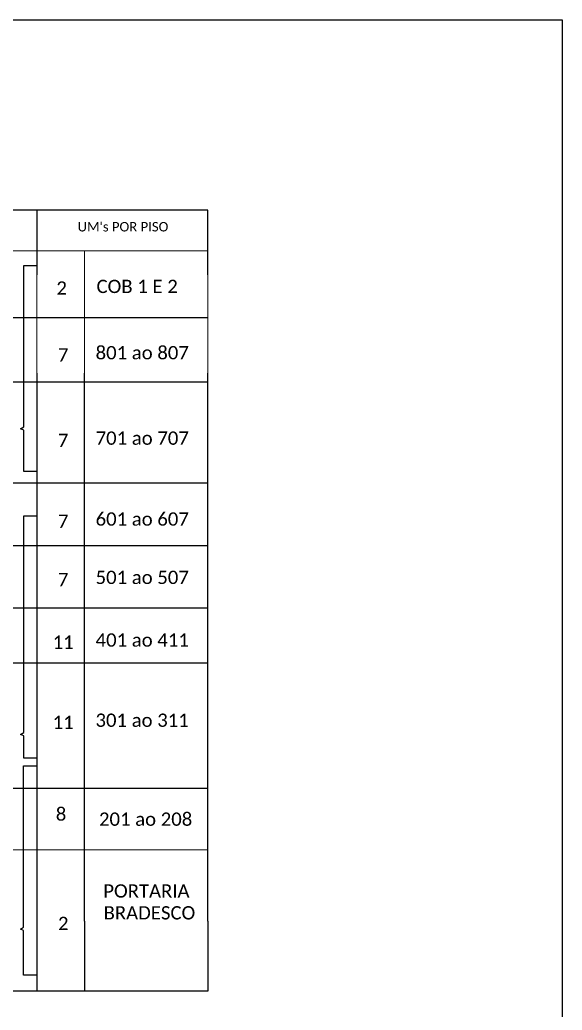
# Model space of a CAD drawing. Header units: metres. Extents: x -36 to 590097, y -8 to 9716508.
# Drawn here: x 589832.4 to 590096.7, y 9715007.9 to 9715490.5 of the extents above; entities that cross this region are included whole.
import ezdxf
from ezdxf.enums import TextEntityAlignment as Align

# ---------------------------------------------------------------- set-up
doc = ezdxf.new("R2010")
doc.units = ezdxf.units.M
doc.header["$LTSCALE"] = 0.5
doc.header["$MEASUREMENT"] = 0
doc.layers.add('DROP DE CLIENTE', color=140, linetype='Continuous')
doc.styles.add('WMF-Calibri0', font='calibri.ttf')

msp = doc.modelspace()

# ---------------------------------------------------------------- linework, layer by layer
at = {"color": 3}
for p, q in [((589834.28, 9715360.85), (589834.28, 9715370.86)), ((589834.28, 9715370.86), (589840.6, 9715370.86)), ((589834.31, 9715238.83), (589834.31, 9715248.83)), ((589834.31, 9715248.83), (589840.63, 9715248.83)), ((589834.25, 9715116.94), (589834.25, 9715126.95)), ((589834.25, 9715126.95), (589840.57, 9715126.95))]:
    msp.add_line(p, q, dxfattribs=at)
at = {"color": 0}
for p, q in [((589840.75, 9715051.31), (589840.75, 9715017.18)), ((589863.89, 9715051.31), (589863.89, 9715017.18))]:
    msp.add_line(p, q, dxfattribs=at)
for p, q in [((589923.93, 9715051.31), (589923.93, 9715017.18)), ((589923.93, 9715017.18), (589497.3, 9715017.18))]:
    msp.add_line(p, q)
msp.add_lwpolyline([(590096.69, 9714613.06), (588779.02, 9714613.06), (588779.02, 9715490.52), (590096.69, 9715490.52)], close=True)
for points in [[(589923.93, 9715397.69), (589497.3, 9715397.69)], [(589497.3, 9715345.47), (589923.93, 9715345.47)]]:
    msp.add_lwpolyline(points, dxfattribs=at)
for points in [[(589840.75, 9715397.69), (589840.75, 9715366.26)], [(589923.93, 9715366.26), (589923.93, 9715397.69)], [(589497.3, 9715345.47), (589923.93, 9715345.47)], [(589497.3, 9715345.47), (589923.93, 9715345.47)], [(589840.75, 9715318.38), (589840.75, 9715051.31)], [(589863.89, 9715051.31), (589863.89, 9715318.38)], [(589923.93, 9715051.31), (589923.93, 9715318.38)], [(589497.3, 9715314.01), (589923.93, 9715314.01)], [(589497.3, 9715264.83), (589923.93, 9715264.83)], [(589497.3, 9715234.33), (589923.93, 9715234.33)], [(589497.3, 9715203.95), (589923.93, 9715203.95)], [(589497.3, 9715177.09), (589923.93, 9715177.09)], [(589497.3, 9715116.1), (589923.93, 9715116.1)]]:
    msp.add_lwpolyline(points)
at = {"color": 3}
for points in [[(589840.58, 9715270.32), (589834.28, 9715270.33), (589834.28, 9715290.57), (589832.72, 9715291.22), (589834.28, 9715292.12), (589834.28, 9715370.86)], [(589840.61, 9715130.74), (589834.32, 9715130.74), (589834.32, 9715141.57), (589832.75, 9715142.23), (589834.31, 9715143.12), (589834.31, 9715244.21)], [(589840.55, 9715024.91), (589834.25, 9715024.91), (589834.25, 9715046.75), (589832.69, 9715047.4), (589834.25, 9715048.29), (589834.25, 9715117.39)]]:
    msp.add_lwpolyline(points, dxfattribs=at)
at = {"layer": 'DROP DE CLIENTE', "color": 0, "lineweight": 0}
for p, q in [((589497.3, 9715377.91), (589923.93, 9715377.91)), ((589863.89, 9715318.38), (589863.89, 9715377.91)), ((589840.75, 9715366.26), (589840.75, 9715318.38)), ((589923.93, 9715366.26), (589923.93, 9715318.38)), ((589497.3, 9715085.93), (589923.93, 9715085.93))]:
    msp.add_line(p, q, dxfattribs=at)

# ---------------------------------------------------------------- texts
at = {"color": 0, "style": 'WMF-Calibri0'}
msp.add_text("UM's POR PISO", height=4.6, dxfattribs=at).set_placement((589860.52, 9715387.37))
at = {"color": 7, "style": 'WMF-Calibri0'}
for s, p in [('COB 1 E 2', (589869.77, 9715357.35)), ('801 ao 807', (589869.31, 9715325.05)), ('701 ao 707', (589869.31, 9715283.41)), ('601 ao 607', (589869.31, 9715243.99)), ('501 ao 507', (589869.31, 9715215.55)), ('401 ao 411', (589869.31, 9715185.02)), ('301 ao 311', (589869.25, 9715145.94)), ('201 ao 208', (589870.97, 9715097.72)), ('PORTARIA', (589873.06, 9715062.72)), ('BRADESCO', (589873.2, 9715052.07))]:
    msp.add_text(s, height=6.48, dxfattribs=at).set_placement(p)
at = {"color": 7, "style": 'WMF-Calibri0', "flags": 4}
for tag, p in [('2', (589852.78, 9715359.78)), ('7', (589853.5, 9715327.22)), ('7', (589853.5, 9715285.58)), ('7', (589853.5, 9715246.17)), ('7', (589853.5, 9715217.72)), ('11', (589853.5, 9715187.2)), ('11', (589853.5, 9715148.12)), ('8', (589852.47, 9715103.45)), ('2', (589853.55, 9715050.13))]:
    msp.add_attdef(tag, text='XX', height=6.48, dxfattribs=at).set_placement(p, align=Align.MIDDLE_CENTER)

doc.saveas('drawing.dxf')
